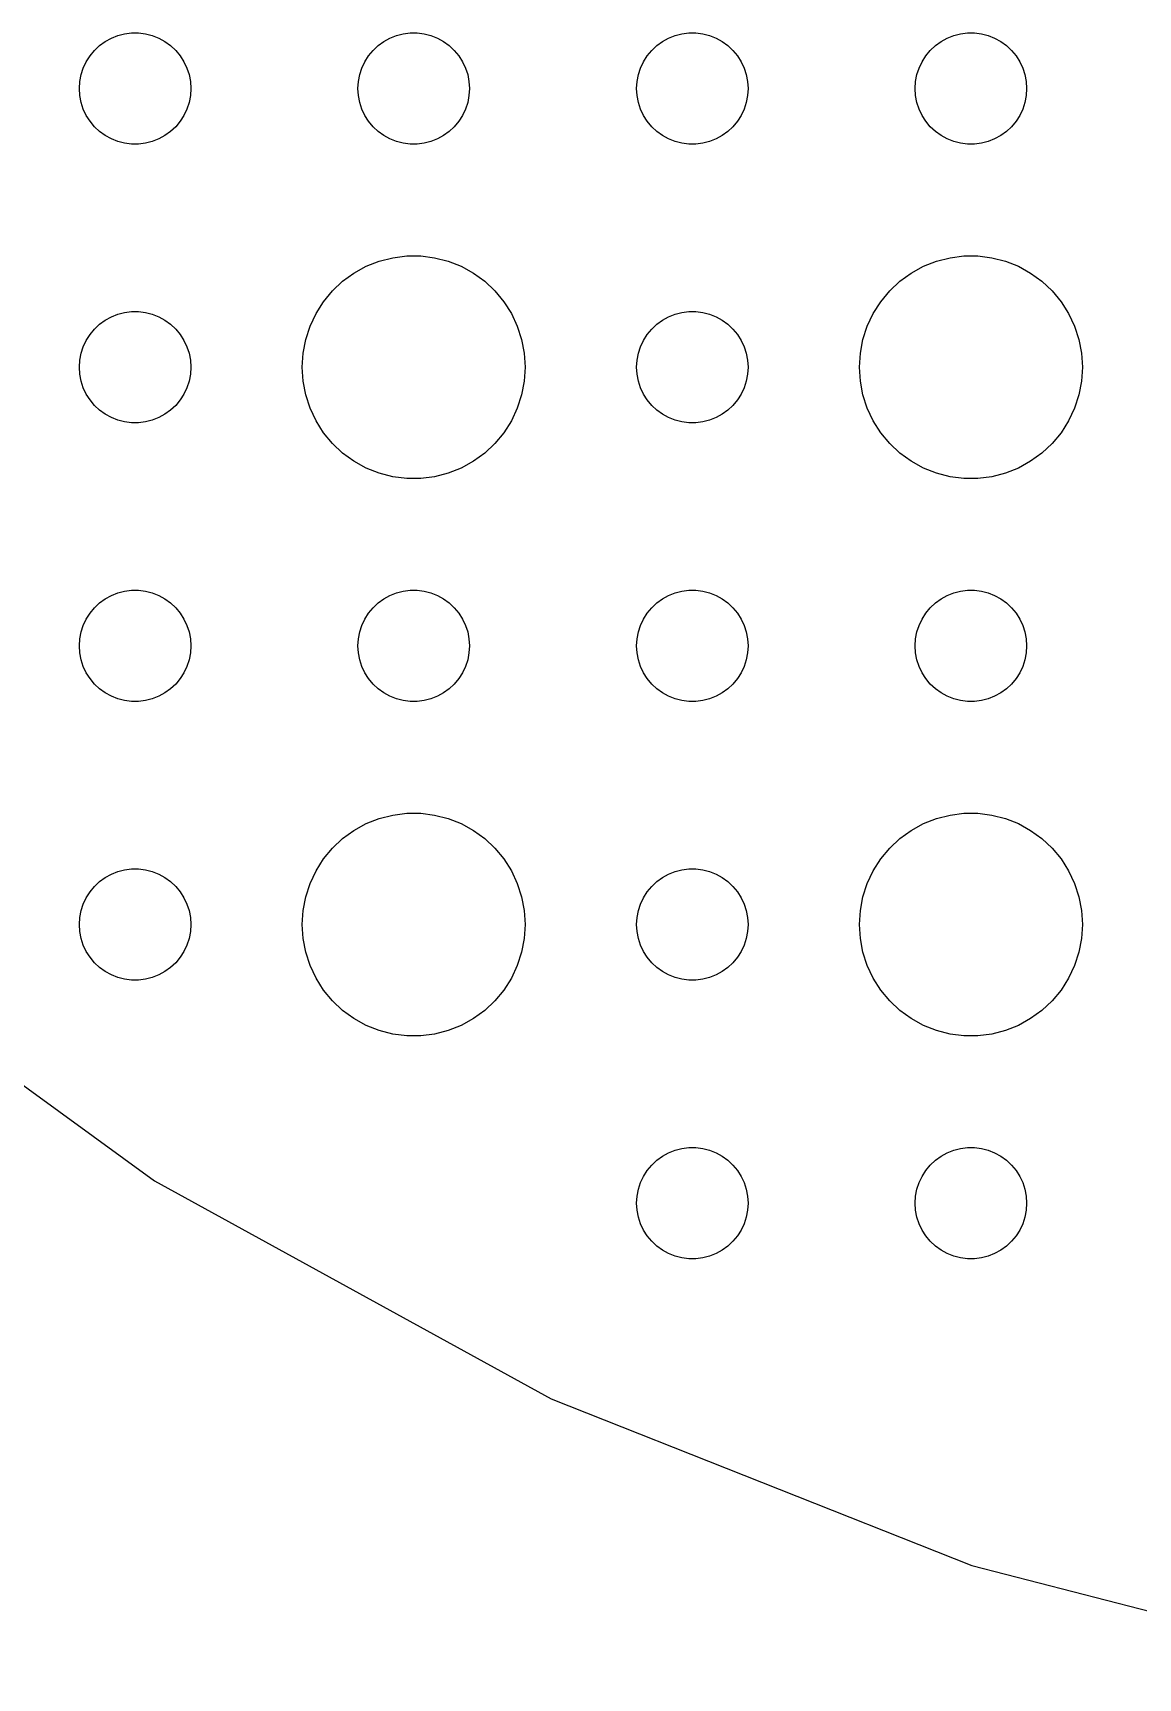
# Model space of a CAD drawing. Header units: metres. Extents: x -97 to 97, y -97 to 97.
# Drawn here: x -55.25 to -25.5, y -95.28 to -51 of the extents above; entities that cross this region are included whole.
import ezdxf

# ---------------------------------------------------------------- set-up
doc = ezdxf.new("R2010")
doc.units = ezdxf.units.M

msp = doc.modelspace()

# ---------------------------------------------------------------- linework, layer by layer
for p, q in [((-53.5934, -51.4732), (-53.4561, -51.3442)), ((-53.4561, -51.3442), (-53.3037, -51.2335)), ((-53.3037, -51.2335), (-53.1387, -51.1428)), ((-53.1387, -51.1428), (-52.9635, -51.0734)), ((-52.9635, -51.0734), (-52.7811, -51.0266)), ((-52.7811, -51.0266), (-52.5942, -51.003)), ((-52.5942, -51.003), (-52.4058, -51.003)), ((-52.4058, -51.003), (-52.2189, -51.0266)), ((-52.2189, -51.0266), (-52.0365, -51.0734)), ((-52.0365, -51.0734), (-51.8613, -51.1428)), ((-51.8613, -51.1428), (-51.6963, -51.2335)), ((-51.6963, -51.2335), (-51.5439, -51.3442)), ((-51.5439, -51.3442), (-51.4065, -51.4732)), ((-46.0934, -51.4732), (-45.9561, -51.3442)), ((-45.9561, -51.3442), (-45.8037, -51.2335)), ((-45.8037, -51.2335), (-45.6387, -51.1428)), ((-45.6387, -51.1428), (-45.4635, -51.0734)), ((-45.4635, -51.0734), (-45.2811, -51.0266)), ((-45.2811, -51.0266), (-45.0942, -51.003)), ((-45.0942, -51.003), (-44.9058, -51.003)), ((-44.9058, -51.003), (-44.7189, -51.0266)), ((-44.7189, -51.0266), (-44.5365, -51.0734)), ((-44.5365, -51.0734), (-44.3613, -51.1428)), ((-44.3613, -51.1428), (-44.1963, -51.2335)), ((-44.1963, -51.2335), (-44.0439, -51.3442)), ((-44.0439, -51.3442), (-43.9065, -51.4732)), ((-38.5934, -51.4732), (-38.4561, -51.3442)), ((-38.4561, -51.3442), (-38.3037, -51.2335)), ((-38.3037, -51.2335), (-38.1387, -51.1428)), ((-38.1387, -51.1428), (-37.9635, -51.0734)), ((-37.9635, -51.0734), (-37.7811, -51.0266)), ((-37.7811, -51.0266), (-37.5942, -51.003)), ((-37.5942, -51.003), (-37.4058, -51.003)), ((-37.4058, -51.003), (-37.2189, -51.0266)), ((-37.2189, -51.0266), (-37.0365, -51.0734)), ((-37.0365, -51.0734), (-36.8613, -51.1428)), ((-36.8613, -51.1428), (-36.6963, -51.2335)), ((-36.6963, -51.2335), (-36.5439, -51.3442)), ((-36.5439, -51.3442), (-36.4065, -51.4732)), ((-31.0934, -51.4732), (-30.9561, -51.3442)), ((-30.9561, -51.3442), (-30.8037, -51.2335)), ((-30.8037, -51.2335), (-30.6387, -51.1428)), ((-30.6387, -51.1428), (-30.4635, -51.0734)), ((-30.4635, -51.0734), (-30.2811, -51.0266)), ((-30.2811, -51.0266), (-30.0942, -51.003)), ((-30.0942, -51.003), (-29.9058, -51.003)), ((-29.9058, -51.003), (-29.7189, -51.0266)), ((-29.7189, -51.0266), (-29.5365, -51.0734)), ((-29.5365, -51.0734), (-29.3613, -51.1428)), ((-29.3613, -51.1428), (-29.1963, -51.2335)), ((-29.1963, -51.2335), (-29.0439, -51.3442)), ((-29.0439, -51.3442), (-28.9065, -51.4732)), ((-53.8947, -51.9478), (-53.8145, -51.7774)), ((-53.8145, -51.7774), (-53.7135, -51.6183)), ((-53.7135, -51.6183), (-53.5934, -51.4732)), ((-51.4065, -51.4732), (-51.2865, -51.6183)), ((-51.2865, -51.6183), (-51.1855, -51.7774)), ((-51.1855, -51.7774), (-51.1053, -51.9478)), ((-46.3947, -51.9478), (-46.3145, -51.7774)), ((-46.3145, -51.7774), (-46.2135, -51.6183)), ((-46.2135, -51.6183), (-46.0934, -51.4732)), ((-43.9065, -51.4732), (-43.7865, -51.6183)), ((-43.7865, -51.6183), (-43.6855, -51.7774)), ((-43.6855, -51.7774), (-43.6053, -51.9478)), ((-38.8947, -51.9478), (-38.8145, -51.7774)), ((-38.8145, -51.7774), (-38.7135, -51.6183)), ((-38.7135, -51.6183), (-38.5934, -51.4732)), ((-36.4065, -51.4732), (-36.2865, -51.6183)), ((-36.2865, -51.6183), (-36.1855, -51.7774)), ((-36.1855, -51.7774), (-36.1053, -51.9478)), ((-31.3947, -51.9478), (-31.3145, -51.7774)), ((-31.3145, -51.7774), (-31.2135, -51.6183)), ((-31.2135, -51.6183), (-31.0934, -51.4732)), ((-28.9065, -51.4732), (-28.7865, -51.6183)), ((-28.7865, -51.6183), (-28.6855, -51.7774)), ((-28.6855, -51.7774), (-28.6053, -51.9478)), ((-53.9882, -52.312), (-53.9529, -52.127)), ((-53.9529, -52.127), (-53.8947, -51.9478)), ((-51.1053, -51.9478), (-51.0471, -52.127)), ((-51.0471, -52.127), (-51.0118, -52.312)), ((-46.4882, -52.312), (-46.4529, -52.127)), ((-46.4529, -52.127), (-46.3947, -51.9478)), ((-43.6053, -51.9478), (-43.5471, -52.127)), ((-43.5471, -52.127), (-43.5118, -52.312)), ((-38.9882, -52.312), (-38.9529, -52.127)), ((-38.9529, -52.127), (-38.8947, -51.9478)), ((-36.1053, -51.9478), (-36.0471, -52.127)), ((-36.0471, -52.127), (-36.0118, -52.312)), ((-31.4882, -52.312), (-31.4529, -52.127)), ((-31.4529, -52.127), (-31.3947, -51.9478)), ((-28.6053, -51.9478), (-28.5471, -52.127)), ((-28.5471, -52.127), (-28.5118, -52.312)), ((-54, -52.5), (-53.9882, -52.312)), ((-53.9882, -52.688), (-54, -52.5)), ((-53.9529, -52.873), (-53.9882, -52.688)), ((-51.0118, -52.688), (-51.0471, -52.873)), ((-51.0118, -52.312), (-51, -52.5)), ((-51, -52.5), (-51.0118, -52.688)), ((-46.5, -52.5), (-46.4882, -52.312)), ((-46.4882, -52.688), (-46.5, -52.5)), ((-46.4529, -52.873), (-46.4882, -52.688)), ((-43.5118, -52.688), (-43.5471, -52.873)), ((-43.5118, -52.312), (-43.5, -52.5)), ((-43.5, -52.5), (-43.5118, -52.688)), ((-39, -52.5), (-38.9882, -52.312)), ((-38.9882, -52.688), (-39, -52.5)), ((-38.9529, -52.873), (-38.9882, -52.688)), ((-36.0118, -52.688), (-36.0471, -52.873)), ((-36.0118, -52.312), (-36, -52.5)), ((-36, -52.5), (-36.0118, -52.688)), ((-31.5, -52.5), (-31.4882, -52.312)), ((-31.4882, -52.688), (-31.5, -52.5)), ((-31.4529, -52.873), (-31.4882, -52.688)), ((-28.5118, -52.688), (-28.5471, -52.873)), ((-28.5118, -52.312), (-28.5, -52.5)), ((-28.5, -52.5), (-28.5118, -52.688)), ((-53.8947, -53.0522), (-53.9529, -52.873)), ((-53.8145, -53.2226), (-53.8947, -53.0522)), ((-51.1053, -53.0522), (-51.1855, -53.2226)), ((-51.0471, -52.873), (-51.1053, -53.0522)), ((-46.3947, -53.0522), (-46.4529, -52.873)), ((-46.3145, -53.2226), (-46.3947, -53.0522)), ((-43.6053, -53.0522), (-43.6855, -53.2226)), ((-43.5471, -52.873), (-43.6053, -53.0522)), ((-38.8947, -53.0522), (-38.9529, -52.873)), ((-38.8145, -53.2226), (-38.8947, -53.0522)), ((-36.1053, -53.0522), (-36.1855, -53.2226)), ((-36.0471, -52.873), (-36.1053, -53.0522)), ((-31.3947, -53.0522), (-31.4529, -52.873)), ((-31.3145, -53.2226), (-31.3947, -53.0522)), ((-28.6053, -53.0522), (-28.6855, -53.2226)), ((-28.5471, -52.873), (-28.6053, -53.0522)), ((-53.7135, -53.3817), (-53.8145, -53.2226)), ((-53.5934, -53.5268), (-53.7135, -53.3817)), ((-53.4561, -53.6558), (-53.5934, -53.5268)), ((-51.4065, -53.5268), (-51.5439, -53.6558)), ((-51.2865, -53.3817), (-51.4065, -53.5268)), ((-51.1855, -53.2226), (-51.2865, -53.3817)), ((-46.2135, -53.3817), (-46.3145, -53.2226)), ((-46.0934, -53.5268), (-46.2135, -53.3817)), ((-45.9561, -53.6558), (-46.0934, -53.5268)), ((-43.9065, -53.5268), (-44.0439, -53.6558)), ((-43.7865, -53.3817), (-43.9065, -53.5268)), ((-43.6855, -53.2226), (-43.7865, -53.3817)), ((-38.7135, -53.3817), (-38.8145, -53.2226)), ((-38.5934, -53.5268), (-38.7135, -53.3817)), ((-38.4561, -53.6558), (-38.5934, -53.5268)), ((-36.4065, -53.5268), (-36.5439, -53.6558)), ((-36.2865, -53.3817), (-36.4065, -53.5268)), ((-36.1855, -53.2226), (-36.2865, -53.3817)), ((-31.2135, -53.3817), (-31.3145, -53.2226)), ((-31.0934, -53.5268), (-31.2135, -53.3817)), ((-30.9561, -53.6558), (-31.0934, -53.5268)), ((-28.9065, -53.5268), (-29.0439, -53.6558)), ((-28.7865, -53.3817), (-28.9065, -53.5268)), ((-28.6855, -53.2226), (-28.7865, -53.3817)), ((-53.3037, -53.7665), (-53.4561, -53.6558)), ((-53.1387, -53.8572), (-53.3037, -53.7665)), ((-52.9635, -53.9266), (-53.1387, -53.8572)), ((-52.7811, -53.9734), (-52.9635, -53.9266)), ((-52.5942, -53.997), (-52.7811, -53.9734)), ((-52.4058, -53.997), (-52.5942, -53.997)), ((-52.2189, -53.9734), (-52.4058, -53.997)), ((-52.0365, -53.9266), (-52.2189, -53.9734)), ((-51.8613, -53.8572), (-52.0365, -53.9266)), ((-51.6963, -53.7665), (-51.8613, -53.8572)), ((-51.5439, -53.6558), (-51.6963, -53.7665)), ((-45.8037, -53.7665), (-45.9561, -53.6558)), ((-45.6387, -53.8572), (-45.8037, -53.7665)), ((-45.4635, -53.9266), (-45.6387, -53.8572)), ((-45.2811, -53.9734), (-45.4635, -53.9266)), ((-45.0942, -53.997), (-45.2811, -53.9734)), ((-44.9058, -53.997), (-45.0942, -53.997)), ((-44.7189, -53.9734), (-44.9058, -53.997)), ((-44.5365, -53.9266), (-44.7189, -53.9734)), ((-44.3613, -53.8572), (-44.5365, -53.9266)), ((-44.1963, -53.7665), (-44.3613, -53.8572)), ((-44.0439, -53.6558), (-44.1963, -53.7665)), ((-38.3037, -53.7665), (-38.4561, -53.6558)), ((-38.1387, -53.8572), (-38.3037, -53.7665)), ((-37.9635, -53.9266), (-38.1387, -53.8572)), ((-37.7811, -53.9734), (-37.9635, -53.9266)), ((-37.5942, -53.997), (-37.7811, -53.9734)), ((-37.4058, -53.997), (-37.5942, -53.997)), ((-37.2189, -53.9734), (-37.4058, -53.997)), ((-37.0365, -53.9266), (-37.2189, -53.9734)), ((-36.8613, -53.8572), (-37.0365, -53.9266)), ((-36.6963, -53.7665), (-36.8613, -53.8572)), ((-36.5439, -53.6558), (-36.6963, -53.7665)), ((-30.8037, -53.7665), (-30.9561, -53.6558)), ((-30.6387, -53.8572), (-30.8037, -53.7665)), ((-30.4635, -53.9266), (-30.6387, -53.8572)), ((-30.2811, -53.9734), (-30.4635, -53.9266)), ((-30.0942, -53.997), (-30.2811, -53.9734)), ((-29.9058, -53.997), (-30.0942, -53.997)), ((-29.7189, -53.9734), (-29.9058, -53.997)), ((-29.5365, -53.9266), (-29.7189, -53.9734)), ((-29.3613, -53.8572), (-29.5365, -53.9266)), ((-29.1963, -53.7665), (-29.3613, -53.8572)), ((-29.0439, -53.6558), (-29.1963, -53.7665)), ((-45.927, -57.1468), (-45.5621, -57.0531)), ((-45.5621, -57.0531), (-45.1884, -57.0059)), ((-45.1884, -57.0059), (-44.8116, -57.0059)), ((-44.8116, -57.0059), (-44.4379, -57.0531)), ((-44.4379, -57.0531), (-44.0729, -57.1468)), ((-30.927, -57.1468), (-30.5621, -57.0531)), ((-30.5621, -57.0531), (-30.1884, -57.0059)), ((-30.1884, -57.0059), (-29.8116, -57.0059)), ((-29.8116, -57.0059), (-29.4379, -57.0531)), ((-29.4379, -57.0531), (-29.0729, -57.1468)), ((-46.9123, -57.6885), (-46.6075, -57.467)), ((-46.6075, -57.467), (-46.2773, -57.2855)), ((-46.2773, -57.2855), (-45.927, -57.1468)), ((-44.0729, -57.1468), (-43.7227, -57.2855)), ((-43.7227, -57.2855), (-43.3925, -57.467)), ((-43.3925, -57.467), (-43.0877, -57.6885)), ((-31.9123, -57.6885), (-31.6075, -57.467)), ((-31.6075, -57.467), (-31.2773, -57.2855)), ((-31.2773, -57.2855), (-30.927, -57.1468)), ((-29.0729, -57.1468), (-28.7227, -57.2855)), ((-28.7227, -57.2855), (-28.3925, -57.467)), ((-28.3925, -57.467), (-28.0877, -57.6885)), ((-47.427, -58.2366), (-47.1869, -57.9464)), ((-47.1869, -57.9464), (-46.9123, -57.6885)), ((-43.0877, -57.6885), (-42.8131, -57.9464)), ((-42.8131, -57.9464), (-42.5729, -58.2366)), ((-32.427, -58.2366), (-32.1869, -57.9464)), ((-32.1869, -57.9464), (-31.9123, -57.6885)), ((-28.0877, -57.6885), (-27.8131, -57.9464)), ((-27.8131, -57.9464), (-27.5729, -58.2366)), ((-47.6289, -58.5547), (-47.427, -58.2366)), ((-42.5729, -58.2366), (-42.3711, -58.5547)), ((-32.6289, -58.5547), (-32.427, -58.2366)), ((-27.5729, -58.2366), (-27.3711, -58.5547)), ((-53.5934, -58.9732), (-53.4561, -58.8442)), ((-53.4561, -58.8442), (-53.3037, -58.7335)), ((-53.3037, -58.7335), (-53.1387, -58.6428)), ((-53.1387, -58.6428), (-52.9635, -58.5734)), ((-52.9635, -58.5734), (-52.7811, -58.5266)), ((-52.7811, -58.5266), (-52.5942, -58.503)), ((-52.5942, -58.503), (-52.4058, -58.503)), ((-52.4058, -58.503), (-52.2189, -58.5266)), ((-52.2189, -58.5266), (-52.0365, -58.5734)), ((-52.0365, -58.5734), (-51.8613, -58.6428)), ((-51.8613, -58.6428), (-51.6963, -58.7335)), ((-51.6963, -58.7335), (-51.5439, -58.8442)), ((-51.5439, -58.8442), (-51.4065, -58.9732)), ((-47.7893, -58.8956), (-47.6289, -58.5547)), ((-42.3711, -58.5547), (-42.2107, -58.8956)), ((-38.5934, -58.9732), (-38.4561, -58.8442)), ((-38.4561, -58.8442), (-38.3037, -58.7335)), ((-38.3037, -58.7335), (-38.1387, -58.6428)), ((-38.1387, -58.6428), (-37.9635, -58.5734)), ((-37.9635, -58.5734), (-37.7811, -58.5266)), ((-37.7811, -58.5266), (-37.5942, -58.503)), ((-37.5942, -58.503), (-37.4058, -58.503)), ((-37.4058, -58.503), (-37.2189, -58.5266)), ((-37.2189, -58.5266), (-37.0365, -58.5734)), ((-37.0365, -58.5734), (-36.8613, -58.6428)), ((-36.8613, -58.6428), (-36.6963, -58.7335)), ((-36.6963, -58.7335), (-36.5439, -58.8442)), ((-36.5439, -58.8442), (-36.4065, -58.9732)), ((-32.7893, -58.8956), (-32.6289, -58.5547)), ((-27.3711, -58.5547), (-27.2107, -58.8956)), ((-53.8947, -59.4478), (-53.8145, -59.2774)), ((-53.8145, -59.2774), (-53.7135, -59.1183)), ((-53.7135, -59.1183), (-53.5934, -58.9732)), ((-51.4065, -58.9732), (-51.2865, -59.1183)), ((-51.2865, -59.1183), (-51.1855, -59.2774)), ((-51.1855, -59.2774), (-51.1053, -59.4478)), ((-47.9763, -59.624), (-47.9057, -59.2539)), ((-47.9057, -59.2539), (-47.7893, -58.8956)), ((-42.2107, -58.8956), (-42.0942, -59.2539)), ((-42.0942, -59.2539), (-42.0237, -59.624)), ((-38.8947, -59.4478), (-38.8145, -59.2774)), ((-38.8145, -59.2774), (-38.7135, -59.1183)), ((-38.7135, -59.1183), (-38.5934, -58.9732)), ((-36.4065, -58.9732), (-36.2865, -59.1183)), ((-36.2865, -59.1183), (-36.1855, -59.2774)), ((-36.1855, -59.2774), (-36.1053, -59.4478)), ((-32.9763, -59.624), (-32.9057, -59.2539)), ((-32.9057, -59.2539), (-32.7893, -58.8956)), ((-27.2107, -58.8956), (-27.0942, -59.2539)), ((-27.0942, -59.2539), (-27.0237, -59.624)), ((-53.9882, -59.812), (-53.9529, -59.627)), ((-53.9529, -59.627), (-53.8947, -59.4478)), ((-51.1053, -59.4478), (-51.0471, -59.627)), ((-51.0471, -59.627), (-51.0118, -59.812)), ((-48, -60), (-47.9763, -59.624)), ((-42.0237, -59.624), (-42, -60)), ((-38.9882, -59.812), (-38.9529, -59.627)), ((-38.9529, -59.627), (-38.8947, -59.4478)), ((-36.1053, -59.4478), (-36.0471, -59.627)), ((-36.0471, -59.627), (-36.0118, -59.812)), ((-33, -60), (-32.9763, -59.624)), ((-27.0237, -59.624), (-27, -60)), ((-54, -60), (-53.9882, -59.812)), ((-53.9882, -60.188), (-54, -60)), ((-53.9529, -60.373), (-53.9882, -60.188)), ((-51.0118, -60.188), (-51.0471, -60.373)), ((-51.0118, -59.812), (-51, -60)), ((-51, -60), (-51.0118, -60.188)), ((-47.9763, -60.376), (-48, -60)), ((-42, -60), (-42.0237, -60.376)), ((-39, -60), (-38.9882, -59.812)), ((-38.9882, -60.188), (-39, -60)), ((-38.9529, -60.373), (-38.9882, -60.188)), ((-36.0118, -60.188), (-36.0471, -60.373)), ((-36.0118, -59.812), (-36, -60)), ((-36, -60), (-36.0118, -60.188)), ((-32.9763, -60.376), (-33, -60)), ((-27, -60), (-27.0237, -60.376)), ((-53.8947, -60.5522), (-53.9529, -60.373)), ((-53.8145, -60.7226), (-53.8947, -60.5522)), ((-51.1053, -60.5522), (-51.1855, -60.7226)), ((-51.0471, -60.373), (-51.1053, -60.5522)), ((-47.9057, -60.7461), (-47.9763, -60.376)), ((-42.0237, -60.376), (-42.0942, -60.7461)), ((-38.8947, -60.5522), (-38.9529, -60.373)), ((-38.8145, -60.7226), (-38.8947, -60.5522)), ((-36.1053, -60.5522), (-36.1855, -60.7226)), ((-36.0471, -60.373), (-36.1053, -60.5522)), ((-32.9057, -60.7461), (-32.9763, -60.376)), ((-27.0237, -60.376), (-27.0942, -60.7461)), ((-53.7135, -60.8817), (-53.8145, -60.7226)), ((-53.5934, -61.0268), (-53.7135, -60.8817)), ((-53.4561, -61.1558), (-53.5934, -61.0268)), ((-51.4065, -61.0268), (-51.5439, -61.1558)), ((-51.2865, -60.8817), (-51.4065, -61.0268)), ((-51.1855, -60.7226), (-51.2865, -60.8817)), ((-47.7893, -61.1044), (-47.9057, -60.7461)), ((-47.6289, -61.4453), (-47.7893, -61.1044)), ((-42.2107, -61.1044), (-42.3711, -61.4453)), ((-42.0942, -60.7461), (-42.2107, -61.1044)), ((-38.7135, -60.8817), (-38.8145, -60.7226)), ((-38.5934, -61.0268), (-38.7135, -60.8817)), ((-38.4561, -61.1558), (-38.5934, -61.0268)), ((-36.4065, -61.0268), (-36.5439, -61.1558)), ((-36.2865, -60.8817), (-36.4065, -61.0268)), ((-36.1855, -60.7226), (-36.2865, -60.8817)), ((-32.7893, -61.1044), (-32.9057, -60.7461)), ((-32.6289, -61.4453), (-32.7893, -61.1044)), ((-27.2107, -61.1044), (-27.3711, -61.4453)), ((-27.0942, -60.7461), (-27.2107, -61.1044)), ((-53.3037, -61.2665), (-53.4561, -61.1558)), ((-53.1387, -61.3572), (-53.3037, -61.2665)), ((-52.9635, -61.4266), (-53.1387, -61.3572)), ((-52.7811, -61.4734), (-52.9635, -61.4266)), ((-52.5942, -61.497), (-52.7811, -61.4734)), ((-52.4058, -61.497), (-52.5942, -61.497)), ((-52.2189, -61.4734), (-52.4058, -61.497)), ((-52.0365, -61.4266), (-52.2189, -61.4734)), ((-51.8613, -61.3572), (-52.0365, -61.4266)), ((-51.6963, -61.2665), (-51.8613, -61.3572)), ((-51.5439, -61.1558), (-51.6963, -61.2665)), ((-47.427, -61.7634), (-47.6289, -61.4453)), ((-42.3711, -61.4453), (-42.5729, -61.7634)), ((-38.3037, -61.2665), (-38.4561, -61.1558)), ((-38.1387, -61.3572), (-38.3037, -61.2665)), ((-37.9635, -61.4266), (-38.1387, -61.3572)), ((-37.7811, -61.4734), (-37.9635, -61.4266)), ((-37.5942, -61.497), (-37.7811, -61.4734)), ((-37.4058, -61.497), (-37.5942, -61.497)), ((-37.2189, -61.4734), (-37.4058, -61.497)), ((-37.0365, -61.4266), (-37.2189, -61.4734)), ((-36.8613, -61.3572), (-37.0365, -61.4266)), ((-36.6963, -61.2665), (-36.8613, -61.3572)), ((-36.5439, -61.1558), (-36.6963, -61.2665)), ((-32.427, -61.7634), (-32.6289, -61.4453)), ((-27.3711, -61.4453), (-27.5729, -61.7634)), ((-47.1869, -62.0536), (-47.427, -61.7634)), ((-42.5729, -61.7634), (-42.8131, -62.0536)), ((-32.1869, -62.0536), (-32.427, -61.7634)), ((-27.5729, -61.7634), (-27.8131, -62.0536)), ((-46.9123, -62.3115), (-47.1869, -62.0536)), ((-46.6075, -62.533), (-46.9123, -62.3115)), ((-43.0877, -62.3115), (-43.3925, -62.533)), ((-42.8131, -62.0536), (-43.0877, -62.3115)), ((-31.9123, -62.3115), (-32.1869, -62.0536)), ((-31.6075, -62.533), (-31.9123, -62.3115)), ((-28.0877, -62.3115), (-28.3925, -62.533)), ((-27.8131, -62.0536), (-28.0877, -62.3115)), ((-46.2773, -62.7145), (-46.6075, -62.533)), ((-45.927, -62.8532), (-46.2773, -62.7145)), ((-45.5621, -62.9469), (-45.927, -62.8532)), ((-44.0729, -62.8532), (-44.4379, -62.9469)), ((-43.7227, -62.7145), (-44.0729, -62.8532)), ((-43.3925, -62.533), (-43.7227, -62.7145)), ((-31.2773, -62.7145), (-31.6075, -62.533)), ((-30.927, -62.8532), (-31.2773, -62.7145)), ((-30.5621, -62.9469), (-30.927, -62.8532)), ((-29.0729, -62.8532), (-29.4379, -62.9469)), ((-28.7227, -62.7145), (-29.0729, -62.8532)), ((-28.3925, -62.533), (-28.7227, -62.7145)), ((-45.1884, -62.9941), (-45.5621, -62.9469)), ((-44.8116, -62.9941), (-45.1884, -62.9941)), ((-44.4379, -62.9469), (-44.8116, -62.9941)), ((-30.1884, -62.9941), (-30.5621, -62.9469)), ((-29.8116, -62.9941), (-30.1884, -62.9941)), ((-29.4379, -62.9469), (-29.8116, -62.9941)), ((-53.5934, -66.4732), (-53.4561, -66.3442)), ((-53.4561, -66.3442), (-53.3037, -66.2335)), ((-53.3037, -66.2335), (-53.1387, -66.1428)), ((-53.1387, -66.1428), (-52.9635, -66.0734)), ((-52.9635, -66.0734), (-52.7811, -66.0266)), ((-52.7811, -66.0266), (-52.5942, -66.003)), ((-52.5942, -66.003), (-52.4058, -66.003)), ((-52.4058, -66.003), (-52.2189, -66.0266)), ((-52.2189, -66.0266), (-52.0365, -66.0734)), ((-52.0365, -66.0734), (-51.8613, -66.1428)), ((-51.8613, -66.1428), (-51.6963, -66.2335)), ((-51.6963, -66.2335), (-51.5439, -66.3442)), ((-51.5439, -66.3442), (-51.4065, -66.4732)), ((-46.0934, -66.4732), (-45.9561, -66.3442)), ((-45.9561, -66.3442), (-45.8037, -66.2335)), ((-45.8037, -66.2335), (-45.6387, -66.1428)), ((-45.6387, -66.1428), (-45.4635, -66.0734)), ((-45.4635, -66.0734), (-45.2811, -66.0266)), ((-45.2811, -66.0266), (-45.0942, -66.003)), ((-45.0942, -66.003), (-44.9058, -66.003)), ((-44.9058, -66.003), (-44.7189, -66.0266)), ((-44.7189, -66.0266), (-44.5365, -66.0734)), ((-44.5365, -66.0734), (-44.3613, -66.1428)), ((-44.3613, -66.1428), (-44.1963, -66.2335)), ((-44.1963, -66.2335), (-44.0439, -66.3442)), ((-44.0439, -66.3442), (-43.9065, -66.4732)), ((-38.5934, -66.4732), (-38.4561, -66.3442)), ((-38.4561, -66.3442), (-38.3037, -66.2335)), ((-38.3037, -66.2335), (-38.1387, -66.1428)), ((-38.1387, -66.1428), (-37.9635, -66.0734)), ((-37.9635, -66.0734), (-37.7811, -66.0266)), ((-37.7811, -66.0266), (-37.5942, -66.003)), ((-37.5942, -66.003), (-37.4058, -66.003)), ((-37.4058, -66.003), (-37.2189, -66.0266)), ((-37.2189, -66.0266), (-37.0365, -66.0734)), ((-37.0365, -66.0734), (-36.8613, -66.1428)), ((-36.8613, -66.1428), (-36.6963, -66.2335)), ((-36.6963, -66.2335), (-36.5439, -66.3442)), ((-36.5439, -66.3442), (-36.4065, -66.4732)), ((-31.0934, -66.4732), (-30.9561, -66.3442)), ((-30.9561, -66.3442), (-30.8037, -66.2335)), ((-30.8037, -66.2335), (-30.6387, -66.1428)), ((-30.6387, -66.1428), (-30.4635, -66.0734)), ((-30.4635, -66.0734), (-30.2811, -66.0266)), ((-30.2811, -66.0266), (-30.0942, -66.003)), ((-30.0942, -66.003), (-29.9058, -66.003)), ((-29.9058, -66.003), (-29.7189, -66.0266)), ((-29.7189, -66.0266), (-29.5365, -66.0734)), ((-29.5365, -66.0734), (-29.3613, -66.1428)), ((-29.3613, -66.1428), (-29.1963, -66.2335)), ((-29.1963, -66.2335), (-29.0439, -66.3442)), ((-29.0439, -66.3442), (-28.9065, -66.4732)), ((-53.8947, -66.9478), (-53.8145, -66.7774)), ((-53.8145, -66.7774), (-53.7135, -66.6183)), ((-53.7135, -66.6183), (-53.5934, -66.4732)), ((-51.4065, -66.4732), (-51.2865, -66.6183)), ((-51.2865, -66.6183), (-51.1855, -66.7774)), ((-51.1855, -66.7774), (-51.1053, -66.9478)), ((-46.3947, -66.9478), (-46.3145, -66.7774)), ((-46.3145, -66.7774), (-46.2135, -66.6183)), ((-46.2135, -66.6183), (-46.0934, -66.4732)), ((-43.9065, -66.4732), (-43.7865, -66.6183)), ((-43.7865, -66.6183), (-43.6855, -66.7774)), ((-43.6855, -66.7774), (-43.6053, -66.9478)), ((-38.8947, -66.9478), (-38.8145, -66.7774)), ((-38.8145, -66.7774), (-38.7135, -66.6183)), ((-38.7135, -66.6183), (-38.5934, -66.4732)), ((-36.4065, -66.4732), (-36.2865, -66.6183)), ((-36.2865, -66.6183), (-36.1855, -66.7774)), ((-36.1855, -66.7774), (-36.1053, -66.9478)), ((-31.3947, -66.9478), (-31.3145, -66.7774)), ((-31.3145, -66.7774), (-31.2135, -66.6183)), ((-31.2135, -66.6183), (-31.0934, -66.4732)), ((-28.9065, -66.4732), (-28.7865, -66.6183)), ((-28.7865, -66.6183), (-28.6855, -66.7774)), ((-28.6855, -66.7774), (-28.6053, -66.9478)), ((-53.9882, -67.312), (-53.9529, -67.127)), ((-53.9529, -67.127), (-53.8947, -66.9478)), ((-51.1053, -66.9478), (-51.0471, -67.127)), ((-51.0471, -67.127), (-51.0118, -67.312)), ((-46.4882, -67.312), (-46.4529, -67.127)), ((-46.4529, -67.127), (-46.3947, -66.9478)), ((-43.6053, -66.9478), (-43.5471, -67.127)), ((-43.5471, -67.127), (-43.5118, -67.312)), ((-38.9882, -67.312), (-38.9529, -67.127)), ((-38.9529, -67.127), (-38.8947, -66.9478)), ((-36.1053, -66.9478), (-36.0471, -67.127)), ((-36.0471, -67.127), (-36.0118, -67.312)), ((-31.4882, -67.312), (-31.4529, -67.127)), ((-31.4529, -67.127), (-31.3947, -66.9478)), ((-28.6053, -66.9478), (-28.5471, -67.127)), ((-28.5471, -67.127), (-28.5118, -67.312)), ((-54, -67.5), (-53.9882, -67.312)), ((-53.9882, -67.688), (-54, -67.5)), ((-53.9529, -67.873), (-53.9882, -67.688)), ((-51.0118, -67.688), (-51.0471, -67.873)), ((-51.0118, -67.312), (-51, -67.5)), ((-51, -67.5), (-51.0118, -67.688)), ((-46.5, -67.5), (-46.4882, -67.312)), ((-46.4882, -67.688), (-46.5, -67.5)), ((-46.4529, -67.873), (-46.4882, -67.688)), ((-43.5118, -67.688), (-43.5471, -67.873)), ((-43.5118, -67.312), (-43.5, -67.5)), ((-43.5, -67.5), (-43.5118, -67.688)), ((-39, -67.5), (-38.9882, -67.312)), ((-38.9882, -67.688), (-39, -67.5)), ((-38.9529, -67.873), (-38.9882, -67.688)), ((-36.0118, -67.688), (-36.0471, -67.873)), ((-36.0118, -67.312), (-36, -67.5)), ((-36, -67.5), (-36.0118, -67.688)), ((-31.5, -67.5), (-31.4882, -67.312)), ((-31.4882, -67.688), (-31.5, -67.5)), ((-31.4529, -67.873), (-31.4882, -67.688)), ((-28.5118, -67.688), (-28.5471, -67.873)), ((-28.5118, -67.312), (-28.5, -67.5)), ((-28.5, -67.5), (-28.5118, -67.688)), ((-53.8947, -68.0522), (-53.9529, -67.873)), ((-53.8145, -68.2226), (-53.8947, -68.0522)), ((-51.1053, -68.0522), (-51.1855, -68.2226)), ((-51.0471, -67.873), (-51.1053, -68.0522)), ((-46.3947, -68.0522), (-46.4529, -67.873)), ((-46.3145, -68.2226), (-46.3947, -68.0522)), ((-43.6053, -68.0522), (-43.6855, -68.2226)), ((-43.5471, -67.873), (-43.6053, -68.0522)), ((-38.8947, -68.0522), (-38.9529, -67.873)), ((-38.8145, -68.2226), (-38.8947, -68.0522)), ((-36.1053, -68.0522), (-36.1855, -68.2226)), ((-36.0471, -67.873), (-36.1053, -68.0522)), ((-31.3947, -68.0522), (-31.4529, -67.873)), ((-31.3145, -68.2226), (-31.3947, -68.0522)), ((-28.6053, -68.0522), (-28.6855, -68.2226)), ((-28.5471, -67.873), (-28.6053, -68.0522)), ((-53.7135, -68.3817), (-53.8145, -68.2226)), ((-53.5934, -68.5268), (-53.7135, -68.3817)), ((-53.4561, -68.6558), (-53.5934, -68.5268)), ((-51.4065, -68.5268), (-51.5439, -68.6558)), ((-51.2865, -68.3817), (-51.4065, -68.5268)), ((-51.1855, -68.2226), (-51.2865, -68.3817)), ((-46.2135, -68.3817), (-46.3145, -68.2226)), ((-46.0934, -68.5268), (-46.2135, -68.3817)), ((-45.9561, -68.6558), (-46.0934, -68.5268)), ((-43.9065, -68.5268), (-44.0439, -68.6558)), ((-43.7865, -68.3817), (-43.9065, -68.5268)), ((-43.6855, -68.2226), (-43.7865, -68.3817)), ((-38.7135, -68.3817), (-38.8145, -68.2226)), ((-38.5934, -68.5268), (-38.7135, -68.3817)), ((-38.4561, -68.6558), (-38.5934, -68.5268)), ((-36.4065, -68.5268), (-36.5439, -68.6558)), ((-36.2865, -68.3817), (-36.4065, -68.5268)), ((-36.1855, -68.2226), (-36.2865, -68.3817)), ((-31.2135, -68.3817), (-31.3145, -68.2226)), ((-31.0934, -68.5268), (-31.2135, -68.3817)), ((-30.9561, -68.6558), (-31.0934, -68.5268)), ((-28.9065, -68.5268), (-29.0439, -68.6558)), ((-28.7865, -68.3817), (-28.9065, -68.5268)), ((-28.6855, -68.2226), (-28.7865, -68.3817)), ((-53.3037, -68.7665), (-53.4561, -68.6558)), ((-53.1387, -68.8572), (-53.3037, -68.7665)), ((-52.9635, -68.9266), (-53.1387, -68.8572)), ((-52.7811, -68.9734), (-52.9635, -68.9266)), ((-52.5942, -68.997), (-52.7811, -68.9734)), ((-52.4058, -68.997), (-52.5942, -68.997)), ((-52.2189, -68.9734), (-52.4058, -68.997)), ((-52.0365, -68.9266), (-52.2189, -68.9734)), ((-51.8613, -68.8572), (-52.0365, -68.9266)), ((-51.6963, -68.7665), (-51.8613, -68.8572)), ((-51.5439, -68.6558), (-51.6963, -68.7665)), ((-45.8037, -68.7665), (-45.9561, -68.6558)), ((-45.6387, -68.8572), (-45.8037, -68.7665)), ((-45.4635, -68.9266), (-45.6387, -68.8572)), ((-45.2811, -68.9734), (-45.4635, -68.9266)), ((-45.0942, -68.997), (-45.2811, -68.9734)), ((-44.9058, -68.997), (-45.0942, -68.997)), ((-44.7189, -68.9734), (-44.9058, -68.997)), ((-44.5365, -68.9266), (-44.7189, -68.9734)), ((-44.3613, -68.8572), (-44.5365, -68.9266)), ((-44.1963, -68.7665), (-44.3613, -68.8572)), ((-44.0439, -68.6558), (-44.1963, -68.7665)), ((-38.3037, -68.7665), (-38.4561, -68.6558)), ((-38.1387, -68.8572), (-38.3037, -68.7665)), ((-37.9635, -68.9266), (-38.1387, -68.8572)), ((-37.7811, -68.9734), (-37.9635, -68.9266)), ((-37.5942, -68.997), (-37.7811, -68.9734)), ((-37.4058, -68.997), (-37.5942, -68.997)), ((-37.2189, -68.9734), (-37.4058, -68.997)), ((-37.0365, -68.9266), (-37.2189, -68.9734)), ((-36.8613, -68.8572), (-37.0365, -68.9266)), ((-36.6963, -68.7665), (-36.8613, -68.8572)), ((-36.5439, -68.6558), (-36.6963, -68.7665)), ((-30.8037, -68.7665), (-30.9561, -68.6558)), ((-30.6387, -68.8572), (-30.8037, -68.7665)), ((-30.4635, -68.9266), (-30.6387, -68.8572)), ((-30.2811, -68.9734), (-30.4635, -68.9266)), ((-30.0942, -68.997), (-30.2811, -68.9734)), ((-29.9058, -68.997), (-30.0942, -68.997)), ((-29.7189, -68.9734), (-29.9058, -68.997)), ((-29.5365, -68.9266), (-29.7189, -68.9734)), ((-29.3613, -68.8572), (-29.5365, -68.9266)), ((-29.1963, -68.7665), (-29.3613, -68.8572)), ((-29.0439, -68.6558), (-29.1963, -68.7665)), ((-46.2773, -72.2855), (-45.927, -72.1468)), ((-45.927, -72.1468), (-45.5621, -72.0531)), ((-45.5621, -72.0531), (-45.1884, -72.0059)), ((-45.1884, -72.0059), (-44.8116, -72.0059)), ((-44.8116, -72.0059), (-44.4379, -72.0531)), ((-44.4379, -72.0531), (-44.0729, -72.1468)), ((-44.0729, -72.1468), (-43.7227, -72.2855)), ((-31.2773, -72.2855), (-30.927, -72.1468)), ((-30.927, -72.1468), (-30.5621, -72.0531)), ((-30.5621, -72.0531), (-30.1884, -72.0059)), ((-30.1884, -72.0059), (-29.8116, -72.0059)), ((-29.8116, -72.0059), (-29.4379, -72.0531)), ((-29.4379, -72.0531), (-29.0729, -72.1468)), ((-29.0729, -72.1468), (-28.7227, -72.2855)), ((-46.9123, -72.6885), (-46.6075, -72.467)), ((-46.6075, -72.467), (-46.2773, -72.2855)), ((-43.7227, -72.2855), (-43.3925, -72.467)), ((-43.3925, -72.467), (-43.0877, -72.6885)), ((-31.9123, -72.6885), (-31.6075, -72.467)), ((-31.6075, -72.467), (-31.2773, -72.2855)), ((-28.7227, -72.2855), (-28.3925, -72.467)), ((-28.3925, -72.467), (-28.0877, -72.6885)), ((-47.427, -73.2366), (-47.1869, -72.9464)), ((-47.1869, -72.9464), (-46.9123, -72.6885)), ((-43.0877, -72.6885), (-42.8131, -72.9464)), ((-42.8131, -72.9464), (-42.5729, -73.2366)), ((-32.427, -73.2366), (-32.1869, -72.9464)), ((-32.1869, -72.9464), (-31.9123, -72.6885)), ((-28.0877, -72.6885), (-27.8131, -72.9464)), ((-27.8131, -72.9464), (-27.5729, -73.2366)), ((-47.6289, -73.5547), (-47.427, -73.2366)), ((-42.5729, -73.2366), (-42.3711, -73.5547)), ((-32.6289, -73.5547), (-32.427, -73.2366)), ((-27.5729, -73.2366), (-27.3711, -73.5547)), ((-53.5934, -73.9732), (-53.4561, -73.8442)), ((-53.4561, -73.8442), (-53.3037, -73.7335)), ((-53.3037, -73.7335), (-53.1387, -73.6428)), ((-53.1387, -73.6428), (-52.9635, -73.5734)), ((-52.9635, -73.5734), (-52.7811, -73.5266)), ((-52.7811, -73.5266), (-52.5942, -73.503)), ((-52.5942, -73.503), (-52.4058, -73.503)), ((-52.4058, -73.503), (-52.2189, -73.5266)), ((-52.2189, -73.5266), (-52.0365, -73.5734)), ((-52.0365, -73.5734), (-51.8613, -73.6428)), ((-51.8613, -73.6428), (-51.6963, -73.7335)), ((-51.6963, -73.7335), (-51.5439, -73.8442)), ((-51.5439, -73.8442), (-51.4065, -73.9732)), ((-47.9057, -74.2539), (-47.7893, -73.8956)), ((-47.7893, -73.8956), (-47.6289, -73.5547)), ((-42.3711, -73.5547), (-42.2107, -73.8956)), ((-42.2107, -73.8956), (-42.0942, -74.2539)), ((-38.5934, -73.9732), (-38.4561, -73.8442)), ((-38.4561, -73.8442), (-38.3037, -73.7335)), ((-38.3037, -73.7335), (-38.1387, -73.6428)), ((-38.1387, -73.6428), (-37.9635, -73.5734)), ((-37.9635, -73.5734), (-37.7811, -73.5266)), ((-37.7811, -73.5266), (-37.5942, -73.503)), ((-37.5942, -73.503), (-37.4058, -73.503)), ((-37.4058, -73.503), (-37.2189, -73.5266)), ((-37.2189, -73.5266), (-37.0365, -73.5734)), ((-37.0365, -73.5734), (-36.8613, -73.6428)), ((-36.8613, -73.6428), (-36.6963, -73.7335)), ((-36.6963, -73.7335), (-36.5439, -73.8442)), ((-36.5439, -73.8442), (-36.4065, -73.9732)), ((-32.9057, -74.2539), (-32.7893, -73.8956)), ((-32.7893, -73.8956), (-32.6289, -73.5547)), ((-27.3711, -73.5547), (-27.2107, -73.8956)), ((-27.2107, -73.8956), (-27.0942, -74.2539)), ((-53.8947, -74.4478), (-53.8145, -74.2774)), ((-53.8145, -74.2774), (-53.7135, -74.1183)), ((-53.7135, -74.1183), (-53.5934, -73.9732)), ((-51.4065, -73.9732), (-51.2865, -74.1183)), ((-51.2865, -74.1183), (-51.1855, -74.2774)), ((-51.1855, -74.2774), (-51.1053, -74.4478)), ((-47.9763, -74.624), (-47.9057, -74.2539)), ((-42.0942, -74.2539), (-42.0237, -74.624)), ((-38.8947, -74.4478), (-38.8145, -74.2774)), ((-38.8145, -74.2774), (-38.7135, -74.1183)), ((-38.7135, -74.1183), (-38.5934, -73.9732)), ((-36.4065, -73.9732), (-36.2865, -74.1183)), ((-36.2865, -74.1183), (-36.1855, -74.2774)), ((-36.1855, -74.2774), (-36.1053, -74.4478)), ((-32.9763, -74.624), (-32.9057, -74.2539)), ((-27.0942, -74.2539), (-27.0237, -74.624)), ((-61.8301, -74.7398), (-51.9752, -81.8998)), ((-54, -75), (-53.9882, -74.812)), ((-53.9882, -74.812), (-53.9529, -74.627)), ((-53.9529, -74.627), (-53.8947, -74.4478)), ((-51.1053, -74.4478), (-51.0471, -74.627)), ((-51.0471, -74.627), (-51.0118, -74.812)), ((-51.0118, -74.812), (-51, -75)), ((-48, -75), (-47.9763, -74.624)), ((-42.0237, -74.624), (-42, -75)), ((-39, -75), (-38.9882, -74.812)), ((-38.9882, -74.812), (-38.9529, -74.627)), ((-38.9529, -74.627), (-38.8947, -74.4478)), ((-36.1053, -74.4478), (-36.0471, -74.627)), ((-36.0471, -74.627), (-36.0118, -74.812)), ((-36.0118, -74.812), (-36, -75)), ((-33, -75), (-32.9763, -74.624)), ((-27.0237, -74.624), (-27, -75)), ((-53.9882, -75.188), (-54, -75)), ((-53.9529, -75.373), (-53.9882, -75.188)), ((-51.0118, -75.188), (-51.0471, -75.373)), ((-51, -75), (-51.0118, -75.188)), ((-47.9763, -75.376), (-48, -75)), ((-42, -75), (-42.0237, -75.376)), ((-38.9882, -75.188), (-39, -75)), ((-38.9529, -75.373), (-38.9882, -75.188)), ((-36.0118, -75.188), (-36.0471, -75.373)), ((-36, -75), (-36.0118, -75.188)), ((-32.9763, -75.376), (-33, -75)), ((-27, -75), (-27.0237, -75.376)), ((-53.8947, -75.5522), (-53.9529, -75.373)), ((-53.8145, -75.7226), (-53.8947, -75.5522)), ((-51.1053, -75.5522), (-51.1855, -75.7226)), ((-51.0471, -75.373), (-51.1053, -75.5522)), ((-47.9057, -75.7461), (-47.9763, -75.376)), ((-42.0237, -75.376), (-42.0942, -75.7461)), ((-38.8947, -75.5522), (-38.9529, -75.373)), ((-38.8145, -75.7226), (-38.8947, -75.5522)), ((-36.1053, -75.5522), (-36.1855, -75.7226)), ((-36.0471, -75.373), (-36.1053, -75.5522)), ((-32.9057, -75.7461), (-32.9763, -75.376)), ((-27.0237, -75.376), (-27.0942, -75.7461)), ((-53.7135, -75.8817), (-53.8145, -75.7226)), ((-53.5934, -76.0268), (-53.7135, -75.8817)), ((-53.4561, -76.1558), (-53.5934, -76.0268)), ((-53.3037, -76.2665), (-53.4561, -76.1558)), ((-51.5439, -76.1558), (-51.6963, -76.2665)), ((-51.4065, -76.0268), (-51.5439, -76.1558)), ((-51.2865, -75.8817), (-51.4065, -76.0268)), ((-51.1855, -75.7226), (-51.2865, -75.8817)), ((-47.7893, -76.1044), (-47.9057, -75.7461)), ((-47.6289, -76.4453), (-47.7893, -76.1044)), ((-42.2107, -76.1044), (-42.3711, -76.4453)), ((-42.0942, -75.7461), (-42.2107, -76.1044)), ((-38.7135, -75.8817), (-38.8145, -75.7226)), ((-38.5934, -76.0268), (-38.7135, -75.8817)), ((-38.4561, -76.1558), (-38.5934, -76.0268)), ((-38.3037, -76.2665), (-38.4561, -76.1558)), ((-36.5439, -76.1558), (-36.6963, -76.2665)), ((-36.4065, -76.0268), (-36.5439, -76.1558)), ((-36.2865, -75.8817), (-36.4065, -76.0268)), ((-36.1855, -75.7226), (-36.2865, -75.8817)), ((-32.7893, -76.1044), (-32.9057, -75.7461)), ((-32.6289, -76.4453), (-32.7893, -76.1044)), ((-27.2107, -76.1044), (-27.3711, -76.4453)), ((-27.0942, -75.7461), (-27.2107, -76.1044)), ((-53.1387, -76.3572), (-53.3037, -76.2665)), ((-52.9635, -76.4266), (-53.1387, -76.3572)), ((-52.7811, -76.4734), (-52.9635, -76.4266)), ((-52.5942, -76.497), (-52.7811, -76.4734)), ((-52.4058, -76.497), (-52.5942, -76.497)), ((-52.2189, -76.4734), (-52.4058, -76.497)), ((-52.0365, -76.4266), (-52.2189, -76.4734)), ((-51.8613, -76.3572), (-52.0365, -76.4266)), ((-51.6963, -76.2665), (-51.8613, -76.3572)), ((-47.427, -76.7634), (-47.6289, -76.4453)), ((-42.3711, -76.4453), (-42.5729, -76.7634)), ((-38.1387, -76.3572), (-38.3037, -76.2665)), ((-37.9635, -76.4266), (-38.1387, -76.3572)), ((-37.7811, -76.4734), (-37.9635, -76.4266)), ((-37.5942, -76.497), (-37.7811, -76.4734)), ((-37.4058, -76.497), (-37.5942, -76.497)), ((-37.2189, -76.4734), (-37.4058, -76.497)), ((-37.0365, -76.4266), (-37.2189, -76.4734)), ((-36.8613, -76.3572), (-37.0365, -76.4266)), ((-36.6963, -76.2665), (-36.8613, -76.3572)), ((-32.427, -76.7634), (-32.6289, -76.4453)), ((-27.3711, -76.4453), (-27.5729, -76.7634)), ((-47.1869, -77.0536), (-47.427, -76.7634)), ((-42.5729, -76.7634), (-42.8131, -77.0536)), ((-32.1869, -77.0536), (-32.427, -76.7634)), ((-27.5729, -76.7634), (-27.8131, -77.0536)), ((-46.9123, -77.3115), (-47.1869, -77.0536)), ((-46.6075, -77.533), (-46.9123, -77.3115)), ((-43.0877, -77.3115), (-43.3925, -77.533)), ((-42.8131, -77.0536), (-43.0877, -77.3115)), ((-31.9123, -77.3115), (-32.1869, -77.0536)), ((-31.6075, -77.533), (-31.9123, -77.3115)), ((-28.0877, -77.3115), (-28.3925, -77.533)), ((-27.8131, -77.0536), (-28.0877, -77.3115)), ((-46.2773, -77.7145), (-46.6075, -77.533)), ((-45.927, -77.8532), (-46.2773, -77.7145)), ((-45.5621, -77.9469), (-45.927, -77.8532)), ((-44.0729, -77.8532), (-44.4379, -77.9469)), ((-43.7227, -77.7145), (-44.0729, -77.8532)), ((-43.3925, -77.533), (-43.7227, -77.7145)), ((-31.2773, -77.7145), (-31.6075, -77.533)), ((-30.927, -77.8532), (-31.2773, -77.7145)), ((-30.5621, -77.9469), (-30.927, -77.8532)), ((-29.0729, -77.8532), (-29.4379, -77.9469)), ((-28.7227, -77.7145), (-29.0729, -77.8532)), ((-28.3925, -77.533), (-28.7227, -77.7145)), ((-45.1884, -77.9941), (-45.5621, -77.9469)), ((-44.8116, -77.9941), (-45.1884, -77.9941)), ((-44.4379, -77.9469), (-44.8116, -77.9941)), ((-30.1884, -77.9941), (-30.5621, -77.9469)), ((-29.8116, -77.9941), (-30.1884, -77.9941)), ((-29.4379, -77.9469), (-29.8116, -77.9941)), ((-37.9635, -81.0734), (-37.7811, -81.0266)), ((-37.7811, -81.0266), (-37.5942, -81.003)), ((-37.5942, -81.003), (-37.4058, -81.003)), ((-37.4058, -81.003), (-37.2189, -81.0266)), ((-37.2189, -81.0266), (-37.0365, -81.0734)), ((-30.4635, -81.0734), (-30.2811, -81.0266)), ((-30.2811, -81.0266), (-30.0942, -81.003)), ((-30.0942, -81.003), (-29.9058, -81.003)), ((-29.9058, -81.003), (-29.7189, -81.0266)), ((-29.7189, -81.0266), (-29.5365, -81.0734)), ((-38.5934, -81.4732), (-38.4561, -81.3442)), ((-38.4561, -81.3442), (-38.3037, -81.2335)), ((-38.3037, -81.2335), (-38.1387, -81.1428)), ((-38.1387, -81.1428), (-37.9635, -81.0734)), ((-37.0365, -81.0734), (-36.8613, -81.1428)), ((-36.8613, -81.1428), (-36.6963, -81.2335)), ((-36.6963, -81.2335), (-36.5439, -81.3442)), ((-36.5439, -81.3442), (-36.4065, -81.4732)), ((-31.0934, -81.4732), (-30.9561, -81.3442)), ((-30.9561, -81.3442), (-30.8037, -81.2335)), ((-30.8037, -81.2335), (-30.6387, -81.1428)), ((-30.6387, -81.1428), (-30.4635, -81.0734)), ((-29.5365, -81.0734), (-29.3613, -81.1428)), ((-29.3613, -81.1428), (-29.1963, -81.2335)), ((-29.1963, -81.2335), (-29.0439, -81.3442)), ((-29.0439, -81.3442), (-28.9065, -81.4732)), ((-51.9752, -81.8998), (-41.3006, -87.7682)), ((-38.8947, -81.9478), (-38.8145, -81.7774)), ((-38.8145, -81.7774), (-38.7135, -81.6183)), ((-38.7135, -81.6183), (-38.5934, -81.4732)), ((-36.4065, -81.4732), (-36.2865, -81.6183)), ((-36.2865, -81.6183), (-36.1855, -81.7774)), ((-36.1855, -81.7774), (-36.1053, -81.9478)), ((-31.3947, -81.9478), (-31.3145, -81.7774)), ((-31.3145, -81.7774), (-31.2135, -81.6183)), ((-31.2135, -81.6183), (-31.0934, -81.4732)), ((-28.9065, -81.4732), (-28.7865, -81.6183)), ((-28.7865, -81.6183), (-28.6855, -81.7774)), ((-28.6855, -81.7774), (-28.6053, -81.9478)), ((-39, -82.5), (-38.9882, -82.312)), ((-38.9882, -82.312), (-38.9529, -82.127)), ((-38.9529, -82.127), (-38.8947, -81.9478)), ((-36.1053, -81.9478), (-36.0471, -82.127)), ((-36.0471, -82.127), (-36.0118, -82.312)), ((-36.0118, -82.312), (-36, -82.5)), ((-31.5, -82.5), (-31.4882, -82.312)), ((-31.4882, -82.312), (-31.4529, -82.127)), ((-31.4529, -82.127), (-31.3947, -81.9478)), ((-28.6053, -81.9478), (-28.5471, -82.127)), ((-28.5471, -82.127), (-28.5118, -82.312)), ((-28.5118, -82.312), (-28.5, -82.5)), ((-38.9882, -82.688), (-39, -82.5)), ((-38.9529, -82.873), (-38.9882, -82.688)), ((-36.0118, -82.688), (-36.0471, -82.873)), ((-36, -82.5), (-36.0118, -82.688)), ((-31.4882, -82.688), (-31.5, -82.5)), ((-31.4529, -82.873), (-31.4882, -82.688)), ((-28.5118, -82.688), (-28.5471, -82.873)), ((-28.5, -82.5), (-28.5118, -82.688)), ((-38.8947, -83.0522), (-38.9529, -82.873)), ((-38.8145, -83.2226), (-38.8947, -83.0522)), ((-38.7135, -83.3817), (-38.8145, -83.2226)), ((-36.1855, -83.2226), (-36.2865, -83.3817)), ((-36.1053, -83.0522), (-36.1855, -83.2226)), ((-36.0471, -82.873), (-36.1053, -83.0522)), ((-31.3947, -83.0522), (-31.4529, -82.873)), ((-31.3145, -83.2226), (-31.3947, -83.0522)), ((-31.2135, -83.3817), (-31.3145, -83.2226)), ((-28.6855, -83.2226), (-28.7865, -83.3817)), ((-28.6053, -83.0522), (-28.6855, -83.2226)), ((-28.5471, -82.873), (-28.6053, -83.0522)), ((-38.5934, -83.5268), (-38.7135, -83.3817)), ((-38.4561, -83.6558), (-38.5934, -83.5268)), ((-38.3037, -83.7665), (-38.4561, -83.6558)), ((-36.5439, -83.6558), (-36.6963, -83.7665)), ((-36.4065, -83.5268), (-36.5439, -83.6558)), ((-36.2865, -83.3817), (-36.4065, -83.5268)), ((-31.0934, -83.5268), (-31.2135, -83.3817)), ((-30.9561, -83.6558), (-31.0934, -83.5268)), ((-30.8037, -83.7665), (-30.9561, -83.6558)), ((-29.0439, -83.6558), (-29.1963, -83.7665)), ((-28.9065, -83.5268), (-29.0439, -83.6558)), ((-28.7865, -83.3817), (-28.9065, -83.5268)), ((-38.1387, -83.8572), (-38.3037, -83.7665)), ((-37.9635, -83.9266), (-38.1387, -83.8572)), ((-37.7811, -83.9734), (-37.9635, -83.9266)), ((-37.5942, -83.997), (-37.7811, -83.9734)), ((-37.4058, -83.997), (-37.5942, -83.997)), ((-37.2189, -83.9734), (-37.4058, -83.997)), ((-37.0365, -83.9266), (-37.2189, -83.9734)), ((-36.8613, -83.8572), (-37.0365, -83.9266)), ((-36.6963, -83.7665), (-36.8613, -83.8572)), ((-30.6387, -83.8572), (-30.8037, -83.7665)), ((-30.4635, -83.9266), (-30.6387, -83.8572)), ((-30.2811, -83.9734), (-30.4635, -83.9266)), ((-30.0942, -83.997), (-30.2811, -83.9734)), ((-29.9058, -83.997), (-30.0942, -83.997)), ((-29.7189, -83.9734), (-29.9058, -83.997)), ((-29.5365, -83.9266), (-29.7189, -83.9734)), ((-29.3613, -83.8572), (-29.5365, -83.9266)), ((-29.1963, -83.7665), (-29.3613, -83.8572)), ((-41.3006, -87.7682), (-29.9746, -92.2525)), ((-29.9746, -92.2525), (-18.176, -95.2819))]:
    msp.add_line(p, q)

doc.saveas('drawing.dxf')
